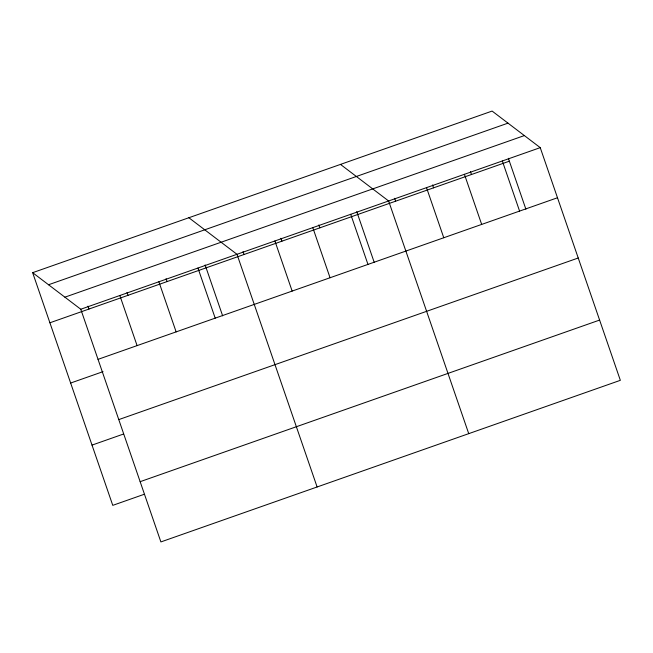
<?xml version="1.0" encoding="UTF-8"?>
<svg xmlns="http://www.w3.org/2000/svg" width="653" height="653" viewBox="0 0 653 653"><rect width="100%" height="100%" fill="white"/><g stroke="black" fill="none" stroke-linecap="round" stroke-linejoin="round"><path stroke-width="0.98" d="M32.65 272.676L492.109 111.075L540.235 147.643L620.35 380.324L160.891 541.925L80.776 309.244L32.65 272.676L112.765 505.357L144.199 494.297M48.534 284.749L507.985 123.148M64.892 297.18L524.351 135.579M80.776 309.244L540.235 147.643M49.906 322.786L509.356 161.185M98.032 359.354L557.491 197.753M70.646 383.033L103.035 371.647M118.773 419.601L578.231 258M92.024 445.109L123.458 434.049M140.15 481.677L599.609 320.076M340.482 164.409L388.617 200.977L468.732 433.649M188.864 217.735L236.99 254.303L317.113 486.975M508.361 158.295L525.894 209.197M502.328 160.981L519.584 211.082M470.462 171.625L471.458 174.522M464.422 174.31L481.677 224.42M432.555 184.962L433.551 187.852M426.515 187.64L443.771 237.749M394.649 198.292L395.645 201.181M356.742 211.621L374.267 262.522M350.71 214.306L367.966 264.416M318.835 224.959L319.831 227.848M312.803 227.636L330.059 277.745M280.937 238.288L281.933 241.177M274.897 240.973L292.152 291.083M243.03 251.617L244.026 254.515M205.124 264.955L222.649 315.856M197.941 268.04L215.196 318.15M166.066 278.692L167.062 281.582M158.883 281.778L176.139 331.887M127.017 292.422L128.012 295.319M119.834 295.507L137.089 345.617M87.959 306.159L88.955 309.049"/></g></svg>
